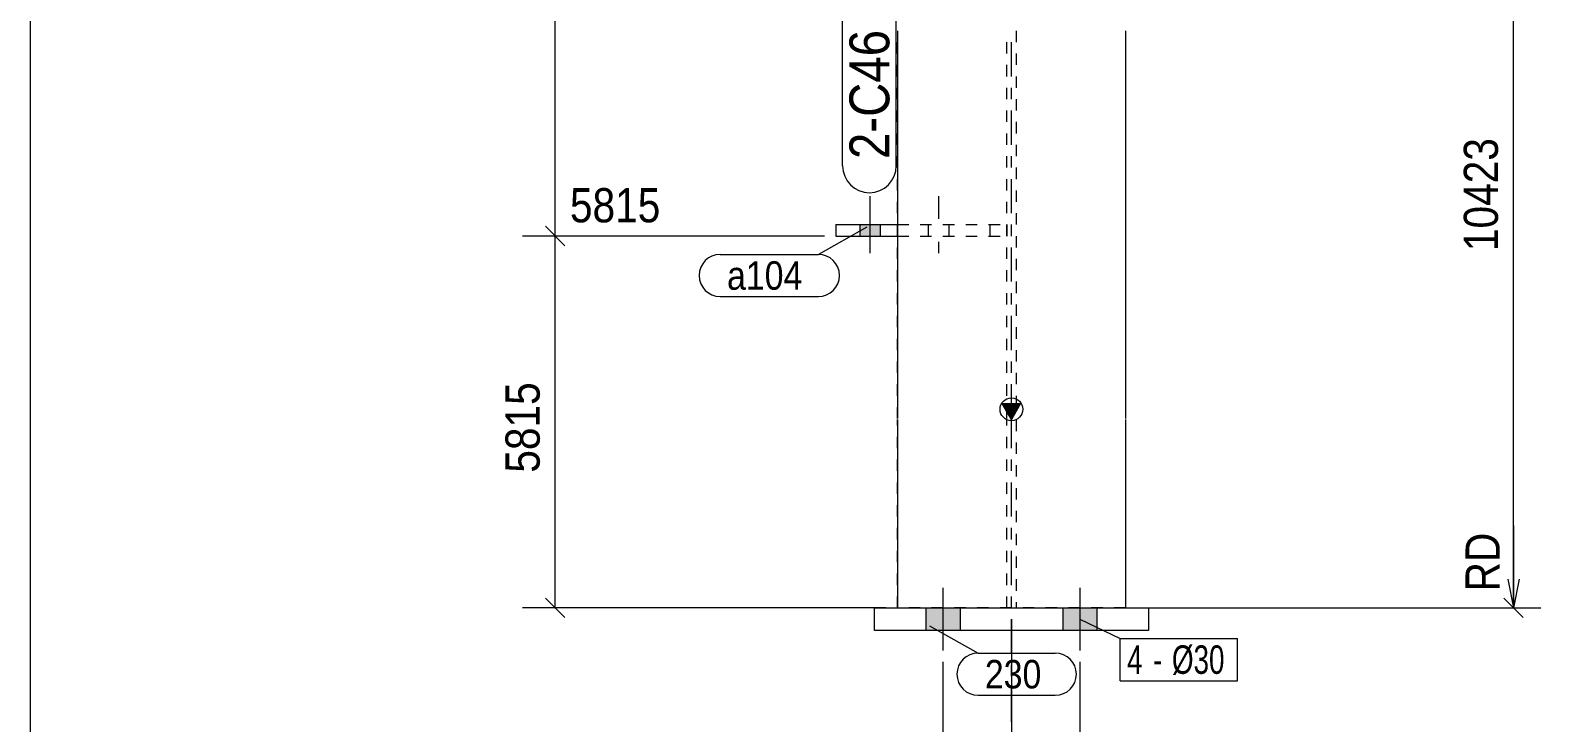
# Model space of a CAD drawing. Header units: millimetres. Extents: x 2 to 579, y 1 to 405.
# Drawn here: x 5 to 137.4, y 135.7 to 196.4 of the extents above; entities that cross this region are included whole.
import ezdxf

# ---------------------------------------------------------------- set-up
doc = ezdxf.new("R2010")
doc.units = ezdxf.units.MM
for name, pattern in [('XKITLINE00', [0]), ('XKITLINE01', [4, 1, -1, 1, -1]), ('XKITLINE02', [4, 2, -2]), ('XKITLINE03', [6, 3, -1, 1, -1])]:
    doc.linetypes.add(name, pattern=pattern)
for name, color, linetype, lineweight in [('Bolt', 3, 'Continuous', 0), ('BoltMark', 7, 'Continuous', 0), ('Dimensions', 7, 'Continuous', 0), ('DrawingSheet', 5, 'Continuous', 0), ('Part', 2, 'Continuous', 0), ('PartMark', 7, 'Continuous', 0)]:
    doc.layers.add(name, color=color, linetype=linetype, lineweight=lineweight)
doc.styles.add('ARIAL', font='ARIAL.TTF')
doc.styles.add('ARIAL_NARROW', font='ARIALN.TTF')

# ---------------------------------------------------------------- blocks, each defined once
blk = doc.blocks.new('*A22')
at = {"layer": 'Bolt'}
for points in [[(86.51, 145.8), (86.51, 143.8), (83.51, 143.8), (83.51, 145.8)], [(86.51, 145.8), (86.51, 143.8), (83.51, 143.8), (83.51, 145.8)], [(98.51, 145.8), (98.51, 143.8), (95.51, 143.8), (95.51, 145.8)], [(98.51, 145.8), (98.51, 143.8), (95.51, 143.8), (95.51, 145.8)]]:
    blk.add_hatch(color=3, dxfattribs=at).paths.add_polyline_path(points, flags=17)
at = {"layer": 'Bolt', "color": 3, "linetype": 'XKITLINE00', "lineweight": 0}
for p, q in [((85.01, 147.55), (85.01, 142.05)), ((85.01, 147.55), (85.01, 142.05)), ((97.01, 147.55), (97.01, 142.05)), ((97.01, 147.55), (97.01, 142.05)), ((83.51, 145.8), (83.51, 143.8)), ((83.51, 145.8), (83.51, 143.8)), ((86.51, 145.8), (86.51, 143.8)), ((86.51, 145.8), (86.51, 143.8)), ((95.51, 145.8), (95.51, 143.8)), ((95.51, 145.8), (95.51, 143.8)), ((98.51, 145.8), (98.51, 143.8)), ((98.51, 145.8), (98.51, 143.8))]:
    blk.add_line(p, q, dxfattribs=at)
blk = doc.blocks.new('*A25')
at = {"layer": 'Bolt'}
blk.add_hatch(color=3, dxfattribs=at).paths.add_polyline_path([(77.71, 178.4), (77.71, 179.4), (79.51, 179.4), (79.51, 178.4)], flags=17)
blk.add_hatch(color=3, dxfattribs=at).paths.add_polyline_path([(77.71, 178.4), (77.71, 179.4), (79.51, 179.4), (79.51, 178.4)], flags=17)
at = {"layer": 'Bolt', "color": 3, "linetype": 'XKITLINE00', "lineweight": 0}
for p, q in [((78.61, 181.9), (78.61, 176.9)), ((78.61, 181.9), (78.61, 176.9)), ((77.71, 179.4), (77.71, 178.4)), ((77.71, 179.4), (77.71, 178.4)), ((79.51, 179.4), (79.51, 178.4)), ((79.51, 179.4), (79.51, 178.4))]:
    blk.add_line(p, q, dxfattribs=at)
at = {"layer": 'Bolt', "color": 3, "linetype": 'XKITLINE02', "lineweight": 0}
for p, q in [((84.61, 181.9), (84.61, 176.9)), ((84.61, 181.9), (84.61, 176.9)), ((83.71, 179.4), (83.71, 178.4)), ((83.71, 179.4), (83.71, 178.4)), ((85.51, 179.4), (85.51, 178.4)), ((85.51, 179.4), (85.51, 178.4))]:
    blk.add_line(p, q, dxfattribs=at)
blk = doc.blocks.new('*A26')
at = {"layer": 'Part'}
blk.add_hatch(color=2, dxfattribs=at).paths.add_polyline_path([(90.21, 163.71), (91.81, 163.71), (91.01, 162.31)], flags=17)
at = {"layer": 'Part', "color": 2, "linetype": 'XKITLINE00', "lineweight": 0}
for p, q in [((81.01, 196.4), (81.01, 162.4)), ((101.01, 196.4), (101.01, 162.4)), ((91.01, 162.31), (90.21, 163.71)), ((90.21, 163.71), (91.81, 163.71)), ((91.81, 163.71), (91.01, 162.31)), ((81.01, 162.3), (81.01, 145.8)), ((101.01, 162.3), (101.01, 145.8))]:
    blk.add_line(p, q, dxfattribs=at)
at = {"layer": 'Part', "color": 7, "linetype": 'XKITLINE01', "lineweight": 0}
for p, q in [((81.01, 162.4), (81.01, 196.4)), ((90.61, 162.4), (90.61, 196.4)), ((91.41, 196.4), (91.41, 162.4)), ((81.01, 145.8), (81.01, 162.3)), ((90.61, 145.8), (90.61, 162.3)), ((91.41, 162.3), (91.41, 145.8)), ((101.01, 145.8), (81.01, 145.8))]:
    blk.add_line(p, q, dxfattribs=at)
at = {"layer": 'Part', "color": 7, "linetype": 'XKITLINE03', "lineweight": 0}
for p, q in [((91.01, 162.4), (91.01, 196.4)), ((91.01, 135.8), (91.01, 162.3))]:
    blk.add_line(p, q, dxfattribs=at)
at = {"layer": 'Part', "color": 2, "linetype": 'XKITLINE00', "lineweight": 0}
blk.add_circle((91.01, 163.21), 1, dxfattribs=at)
blk = doc.blocks.new('*A27')
at = {"layer": 'Part', "color": 2, "linetype": 'XKITLINE00', "lineweight": 0}
for p, q in [((79.01, 143.8), (79.01, 145.8)), ((79.01, 145.8), (103.01, 145.8)), ((103.01, 145.8), (103.01, 143.8)), ((103.01, 143.8), (79.01, 143.8))]:
    blk.add_line(p, q, dxfattribs=at)
blk = doc.blocks.new('*A38')
at = {"layer": 'Part', "color": 2, "linetype": 'XKITLINE00', "lineweight": 0}
for p, q in [((75.61, 179.4), (81.01, 179.4)), ((75.61, 179.4), (75.61, 178.4)), ((75.61, 178.4), (81.01, 178.4))]:
    blk.add_line(p, q, dxfattribs=at)
at = {"layer": 'Part', "color": 7, "linetype": 'XKITLINE01', "lineweight": 0}
for p, q in [((81.01, 179.4), (90.61, 179.4)), ((89.11, 179.4), (89.11, 178.4)), ((90.61, 179.4), (90.61, 178.4)), ((81.01, 178.4), (90.61, 178.4))]:
    blk.add_line(p, q, dxfattribs=at)
blk = doc.blocks.new('*A51')
at = {"layer": 'DrawingSheet', "color": 5, "linetype": 'XKITLINE00', "lineweight": 0}
blk.add_line((5, 405), (5, 5), dxfattribs=at)
blk = doc.blocks.new('*A88')
at = {"layer": 'Dimensions', "color": 7, "linetype": 'XKITLINE00', "lineweight": 0}
for p, q in [((91.01, 144.8), (91.01, 123.4)), ((85.01, 141.05), (85.01, 123.4)), ((85.86, 126.65), (84.16, 124.95)), ((85.01, 125.8), (91.01, 125.8)), ((91.86, 126.65), (90.16, 124.95))]:
    blk.add_line(p, q, dxfattribs=at)
at = {"layer": 'Dimensions', "color": 3}
for p in [(85.01, 125.8), (91.01, 125.8)]:
    blk.add_point(p, dxfattribs=at)
at = {"layer": 'Dimensions', "color": 3, "style": 'ARIAL', "width": 0.85}
blk.add_text('60', height=3, dxfattribs=at).set_placement((85.79, 127.15))
blk = doc.blocks.new('*A89')
at = {"layer": 'Dimensions', "color": 7, "linetype": 'XKITLINE00', "lineweight": 0}
for p, q in [((91.01, 144.8), (91.01, 123.4)), ((97.01, 141.05), (97.01, 123.4)), ((91.86, 126.65), (90.16, 124.95)), ((91.01, 125.8), (97.01, 125.8)), ((97.86, 126.65), (96.16, 124.95))]:
    blk.add_line(p, q, dxfattribs=at)
at = {"layer": 'Dimensions', "color": 3}
for p in [(91.01, 125.8), (97.01, 125.8)]:
    blk.add_point(p, dxfattribs=at)
at = {"layer": 'Dimensions', "color": 3, "style": 'ARIAL', "width": 0.85}
blk.add_text('60', height=3, dxfattribs=at).set_placement((91.79, 127.15))
blk = doc.blocks.new('*A92')
at = {"layer": 'Dimensions', "color": 7, "linetype": 'XKITLINE00', "lineweight": 0}
for p, q in [((50.16, 179.25), (51.86, 177.55)), ((74.61, 178.4), (48.16, 178.4)), ((51.01, 145.8), (51.01, 178.4)), ((80.01, 145.8), (48.16, 145.8)), ((50.16, 146.65), (51.86, 144.95))]:
    blk.add_line(p, q, dxfattribs=at)
at = {"layer": 'Dimensions', "color": 3}
for p in [(51.01, 178.4), (51.01, 145.8)]:
    blk.add_point(p, dxfattribs=at)
at = {"layer": 'Dimensions', "color": 3, "style": 'ARIAL', "width": 0.85}
blk.add_text('5815', height=3, dxfattribs=at).set_placement((52.31, 179.6))
blk.add_text('5815', height=3, rotation=90.0002, dxfattribs=at).set_placement((49.66, 157.65))
blk = doc.blocks.new('*A93')
at = {"layer": 'Dimensions', "color": 7, "linetype": 'XKITLINE00', "lineweight": 0}
for p, q in [((80.61, 225.5), (48.16, 225.5)), ((50.16, 226.34), (51.86, 224.65)), ((51.01, 178.4), (51.01, 225.5)), ((50.16, 179.25), (51.86, 177.55)), ((74.61, 178.4), (48.16, 178.4))]:
    blk.add_line(p, q, dxfattribs=at)
at = {"layer": 'Dimensions', "color": 3}
for p in [(51.01, 225.5), (51.01, 178.4)]:
    blk.add_point(p, dxfattribs=at)
at = {"layer": 'Dimensions', "color": 3, "style": 'ARIAL', "width": 0.85}
blk.add_text('10483', height=3, dxfattribs=at).set_placement((52.31, 226.7))
blk.add_text('4668', height=3, rotation=90.0002, dxfattribs=at).set_placement((49.66, 197.5))
blk = doc.blocks.new('*A98')
at = {"layer": 'Dimensions', "color": 7, "linetype": 'XKITLINE00', "lineweight": 0}
for p, q in [((134.16, 220.35), (135.86, 218.65)), ((97.51, 219.5), (137.41, 219.5)), ((135.01, 145.8), (135.01, 219.5)), ((135.01, 153.02), (135.01, 145.8)), ((134.51, 148.3), (135.01, 145.8)), ((135.51, 148.3), (135.01, 145.8)), ((102.01, 145.8), (137.41, 145.8)), ((102.01, 145.8), (137.41, 145.8)), ((134.16, 146.65), (135.86, 144.95))]:
    blk.add_line(p, q, dxfattribs=at)
at = {"layer": 'Dimensions', "color": 3}
for p in [(135.01, 219.5), (135.01, 145.8)]:
    blk.add_point(p, dxfattribs=at)
at = {"layer": 'Dimensions', "color": 7}
blk.add_point((135.01, 145.8), dxfattribs=at)
at = {"layer": 'Dimensions', "color": 3, "style": 'ARIAL', "width": 0.85}
blk.add_text('10423', height=3, dxfattribs=at).set_placement((118.09, 220.7))
for s, p in [('10423', (133.66, 177.08)), ('RD', (133.81, 147.24))]:
    blk.add_text(s, height=3, rotation=90.0002, dxfattribs=at).set_placement(p)
blk = doc.blocks.new('*A109')
at = {"layer": 'BoltMark', "color": 7, "linetype": 'XKITLINE00', "lineweight": 0}
for p, q in [((97.01, 144.8), (100.55, 143.11)), ((100.55, 143.11), (110.84, 143.11)), ((100.55, 139.41), (100.55, 143.11)), ((110.84, 139.41), (110.84, 143.11)), ((100.55, 139.41), (110.84, 139.41))]:
    blk.add_line(p, q, dxfattribs=at)
at = {"layer": 'BoltMark', "color": 3, "style": 'ARIAL_NARROW', "width": 0.85}
for s, p in [('4', (101.15, 140.01)), ('Ø30', (105.08, 140.01)), ('-', (103.42, 140.01))]:
    blk.add_text(s, height=2.5, dxfattribs=at).set_placement(p)
blk = doc.blocks.new('*A110')
at = {"layer": 'PartMark', "color": 7, "linetype": 'XKITLINE00', "lineweight": 0}
for p, q in [((78.34, 179.19), (74.09, 176.79)), ((65.48, 176.79), (74.09, 176.79)), ((65.48, 173.09), (74.09, 173.09))]:
    blk.add_line(p, q, dxfattribs=at)
for centre, start, end in [((65.48, 174.94), 90, 270), ((74.09, 174.94), 270, 90)]:
    blk.add_arc(centre, 1.85, start, end, dxfattribs=at)
at = {"layer": 'PartMark', "color": 3, "style": 'ARIAL', "width": 0.85}
blk.add_text('a104', height=2.5, dxfattribs=at).set_placement((66.08, 173.69))
blk = doc.blocks.new('*A111')
at = {"layer": 'PartMark', "color": 7, "linetype": 'XKITLINE00', "lineweight": 0}
for p, q in [((83.84, 144.23), (88.08, 141.83)), ((88.08, 141.83), (94.85, 141.83)), ((88.08, 138.13), (94.85, 138.13))]:
    blk.add_line(p, q, dxfattribs=at)
for centre, start, end in [((88.08, 139.98), 90, 270), ((94.85, 139.98), 270, 90)]:
    blk.add_arc(centre, 1.85, start, end, dxfattribs=at)
at = {"layer": 'PartMark', "color": 3, "style": 'ARIAL', "width": 0.85}
blk.add_text('230', height=2.5, dxfattribs=at).set_placement((88.68, 138.73))
blk = doc.blocks.new('*A112')
at = {"layer": 'PartMark', "color": 7, "linetype": 'XKITLINE00', "lineweight": 0}
for p, q in [((76.21, 184.55), (76.21, 208.2)), ((80.91, 184.55), (80.91, 208.2))]:
    blk.add_line(p, q, dxfattribs=at)
for centre, start, end in [((78.56, 208.2), 0, 180), ((78.56, 184.55), 180, 0)]:
    blk.add_arc(centre, 2.35, start, end, dxfattribs=at)
at = {"layer": 'PartMark', "color": 3, "style": 'ARIAL', "width": 0.85}
for s, p in [('189', (80.31, 200.92)), ('/', (80.31, 198.91))]:
    blk.add_text(s, height=3, rotation=90.0002, dxfattribs=at).set_placement(p)
at = {"layer": 'PartMark', "color": 1, "style": 'ARIAL', "width": 0.85}
blk.add_text('2-C46', height=3.5, rotation=90.0002, dxfattribs=at).set_placement((80.31, 185.15))

msp = doc.modelspace()

# ---------------------------------------------------------------- block references
at = {"lineweight": 0}
for name in ['*A51', '*A93', '*A98', '*A112', '*A92', '*A25', '*A110', '*A38', '*A22', '*A27', '*A88', '*A89', '*A109', '*A111']:
    msp.add_blockref(name, (0, 0), dxfattribs=at)
at = {"layer": 'Part', "lineweight": 0}
msp.add_blockref('*A26', (0, 0), dxfattribs=at)

doc.saveas('drawing.dxf')
